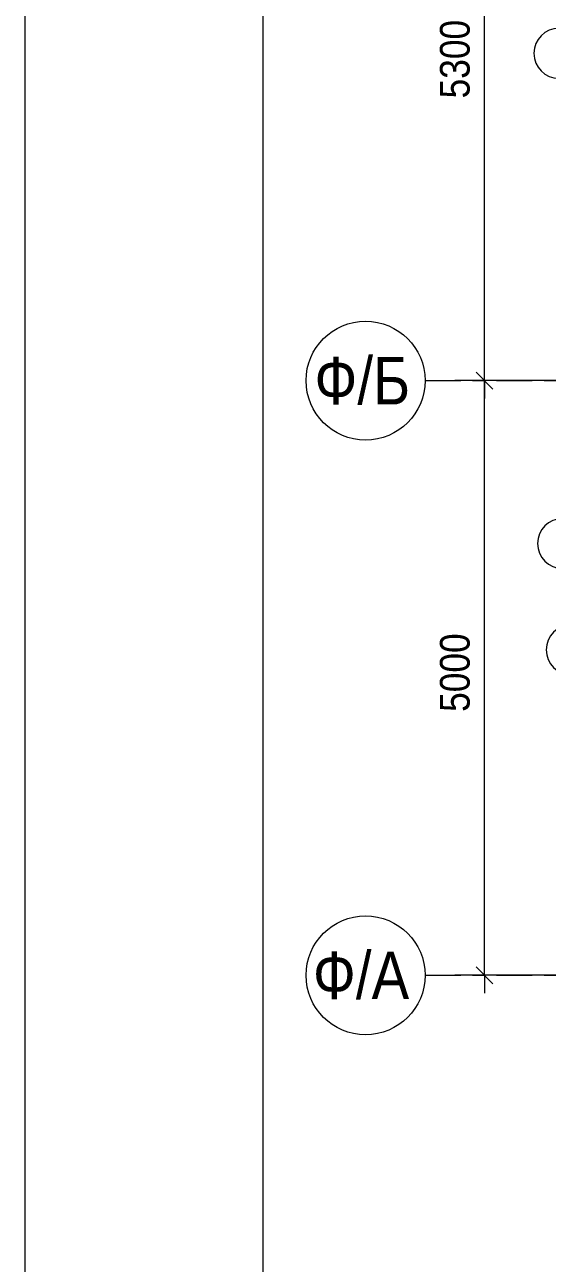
# Model space of a CAD drawing. Header units: millimetres. Extents: x -59 to 782, y -222 to 372.
# Drawn here: x -59.1 to -15.2, y -24.2 to 79.9 of the extents above; entities that cross this region are included whole.
import ezdxf

# ---------------------------------------------------------------- set-up
doc = ezdxf.new("R2010")
doc.units = ezdxf.units.MM
doc.linetypes.add('XKITLINE00', pattern=[0])
doc.linetypes.add('XKITLINE03', pattern=[6, 3, -1, 1, -1])
for name, color, linetype, lineweight in [('DrawingSheet', 5, 'Continuous', 0), ('PartMark', 3, 'Continuous', 0), ('S-GRID', 1, 'Continuous', 0), ('Z-DIMENSIONS', 1, 'Continuous', 0)]:
    doc.layers.add(name, color=color, linetype=linetype, lineweight=lineweight)
doc.styles.add('GOST type A', font='ARIAL.TTF')

msp = doc.modelspace()

# ---------------------------------------------------------------- linework, layer by layer
at = {"layer": 'DrawingSheet', "linetype": 'XKITLINE00', "lineweight": 0}
for p, q in [((-59.15, 371.67), (-59.15, -222.33)), ((-39.15, 366.67), (-39.15, -217.33))]:
    msp.add_line(p, q, dxfattribs=at)
at = {"layer": 'PartMark', "linetype": 'XKITLINE00', "lineweight": 0}
for centre in [(-14.25, 77.52), (-13.95, 36.3), (-13.21, 27.36)]:
    msp.add_arc(centre, 2.1, 90, 270, dxfattribs=at)
at = {"layer": 'S-GRID', "linetype": 'XKITLINE03', "lineweight": 0}
for p, q in [((-25.5, 50), (766.2, 50)), ((-25.5, 0), (766.2, 0))]:
    msp.add_line(p, q, dxfattribs=at)
at = {"layer": 'S-GRID', "linetype": 'XKITLINE00', "lineweight": 0}
for centre in [(-30.5, 50), (-30.5, 0)]:
    msp.add_circle(centre, 5, dxfattribs=at)
at = {"layer": 'Z-DIMENSIONS', "linetype": 'XKITLINE00', "lineweight": 0}
for p, q in [((-20.5, 50), (-20.5, 103)), ((-20.5, 50), (-20.5, 51.5)), ((-2.7, 50), (-23, 50)), ((-2.7, 50), (-23, 50)), ((-21.2, 50.71), (-19.79, 49.29)), ((-21.2, 50.71), (-19.79, 49.29)), ((-20.5, 0), (-20.5, 50)), ((-20.5, 50), (-20.5, 48.5)), ((-4, 0), (-23, 0)), ((-21.2, 0.71), (-19.79, -0.71)), ((-20.5, 0), (-20.5, -1.5))]:
    msp.add_line(p, q, dxfattribs=at)
at = {"layer": 'Z-DIMENSIONS'}
for p in [(-20.5, 50), (-20.5, 50), (-20.5, 0)]:
    msp.add_point(p, dxfattribs=at)

# ---------------------------------------------------------------- texts
at = {"layer": 'S-GRID', "style": 'GOST type A', "width": 0.85}
for s, p in [('Ф/Б', (-34.8, 48)), ('Ф/А', (-34.93, -2))]:
    msp.add_text(s, height=4, dxfattribs=at).set_placement(p)
at = {"layer": 'Z-DIMENSIONS', "style": 'GOST type A', "width": 0.85}
for s, p in [('5300', (-21.75, 73.73)), ('5000', (-21.75, 22.15))]:
    msp.add_text(s, height=2.5, rotation=90.0002, dxfattribs=at).set_placement(p)

doc.saveas('drawing.dxf')
